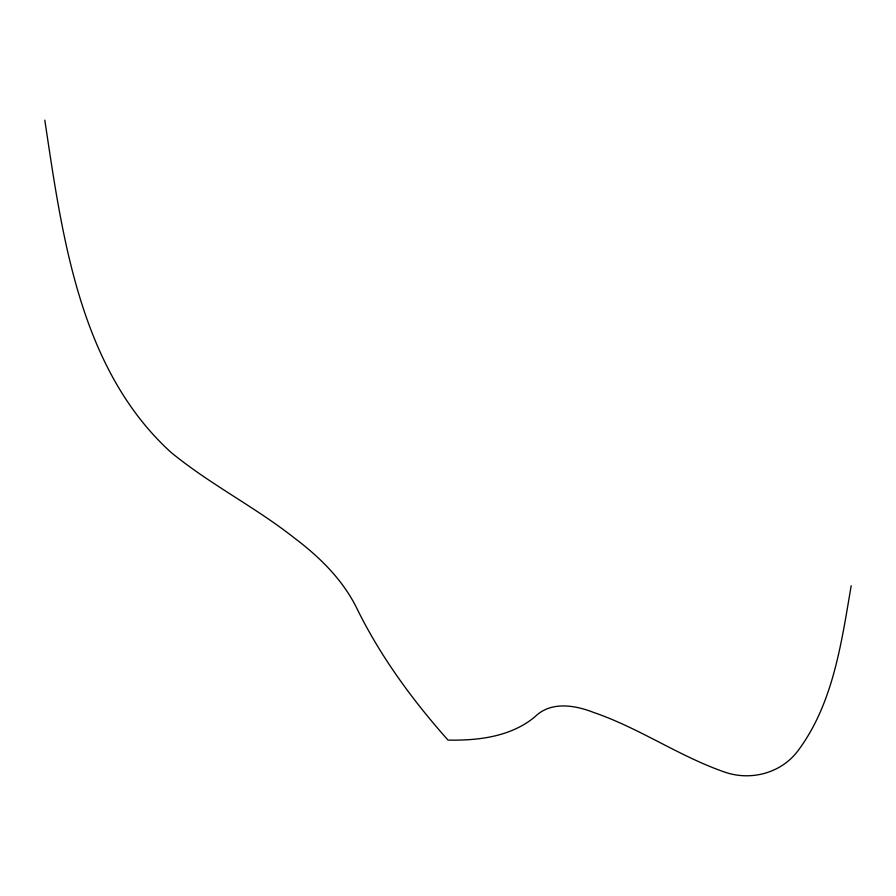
<?xml version="1.0" encoding="UTF-8"?>
<svg xmlns="http://www.w3.org/2000/svg" width="896" height="896" viewBox="0 0 896 896"><rect width="100%" height="100%" fill="white"/><g stroke="black" fill="none" stroke-linecap="round" stroke-linejoin="round"><path stroke-width="1.34" d="M851.2 585.715C841.378 642.802 833.235 704.368 797.171 751.822C780.349 773.338 750.747 780.954 725.189 772.262C679.582 756.571 639.475 728.112 593.746 712.488C574.784 705.062 550.67 700.986 534.733 716.968C510.686 736.826 478.128 740.69 448 740.096C412.821 700.482 381.125 657.44 357.582 609.84C343.65 580.675 320.264 557.514 294.739 538.283C255.226 507.013 209.709 484.243 170.811 452.2C79.397 368.771 62.261 235.894 44.8 120.142"/></g></svg>
